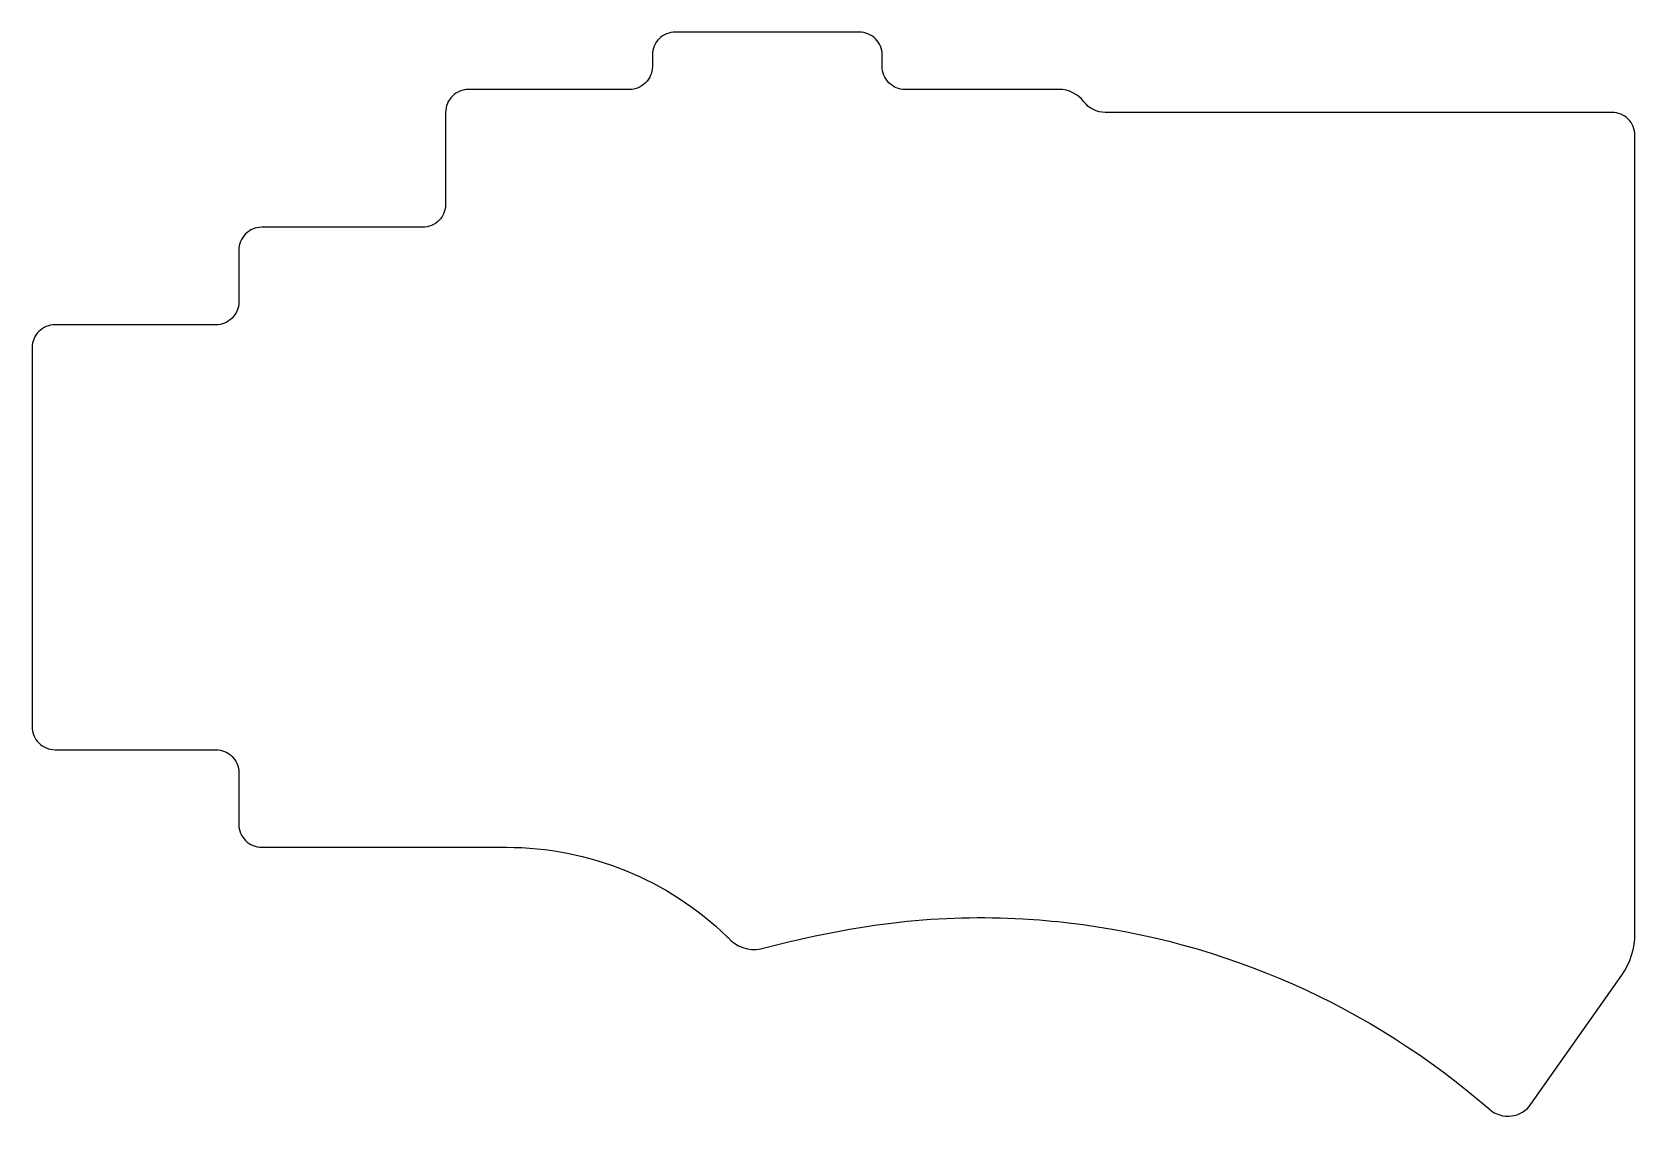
# Model space of a CAD drawing. Header units: millimetres. Extents: x 2 to 142, y 3 to 97.
import ezdxf

# ---------------------------------------------------------------- set-up
doc = ezdxf.new("R2010")
doc.units = ezdxf.units.MM
doc.layers.get('0').update_dxf_attribs({"linetype": 'CONTINUOUS'})

msp = doc.modelspace()

# ---------------------------------------------------------------- linework, layer by layer
at = {"color": 7}
for points in [[(74.168515, 97.124424), (58.168514, 97.124424)], [(56.168444, 95.124427), (56.168444, 94.124427)], [(76.168515, 94.124424), (76.168515, 95.124424)], [(54.168444, 92.124426), (40.168443, 92.124426)], [(91.555986, 92.124423), (78.168515, 92.124423)], [(93.738027, 91.035239), (93.720527, 91.058029)], [(38.168443, 90.124426), (38.168443, 82.124426)], [(139.69975, 90.124426), (95.586777, 90.124426)], [(141.69975, 18.634199), (141.69975, 88.124426)], [(36.168443, 80.124426), (22.168446, 80.124426)], [(20.168445, 78.124425), (20.168445, 73.624425)], [(18.168445, 71.624425), (4.168444, 71.624425)], [(2.168444, 69.624425), (2.168444, 36.624421)], [(4.168444, 34.62442), (18.168445, 34.62442)], [(20.168445, 32.62442), (20.168445, 28.12442)], [(22.168446, 26.12442), (43.476603, 26.12442)], [(62.671474, 18.334419), (62.751674, 18.256519)], [(132.649689, 3.745268), (140.55046, 14.997399)], [(129.011939, 3.326458), (129.035439, 3.305958)]]:
    msp.add_lwpolyline(points, dxfattribs=at)
msp.add_lwpolyline([(56.168514, 95.124424)], close=True, dxfattribs=at)
for points in [[(56.7543, 96.538637), (56.379228, 96.163564), (56.168514, 95.654857), (56.168514, 95.124424)], [(58.168514, 97.124424), (57.638081, 97.124424), (57.129373, 96.91371), (56.7543, 96.538637)], [(75.582729, 96.538637), (75.207656, 96.91371), (74.698948, 97.124424), (74.168515, 97.124424)], [(76.168515, 95.124424), (76.168515, 95.654857), (75.957802, 96.163564), (75.582729, 96.538637)], [(56.168444, 94.124427), (56.168444, 93.593994), (55.95773, 93.085286), (55.582657, 92.710213)], [(76.754302, 92.71021), (76.379229, 93.085283), (76.168515, 93.593991), (76.168515, 94.124424)], [(40.168443, 92.124426), (39.63801, 92.124426), (39.129302, 91.913713), (38.754229, 91.53864)], [(55.582657, 92.710213), (55.207585, 92.33514), (54.698877, 92.124426), (54.168444, 92.124426)], [(78.168515, 92.124423), (77.638082, 92.124423), (77.129375, 92.335137), (76.754302, 92.71021)], [(93.720527, 91.058029), (93.203792, 91.730375), (92.403962, 92.124423), (91.555986, 92.124423)], [(38.754229, 91.53864), (38.379156, 91.163567), (38.168443, 90.654859), (38.168443, 90.124426)], [(95.586777, 90.124426), (94.862514, 90.124425), (94.179373, 90.460984), (93.738027, 91.035239)], [(141.113963, 89.53864), (140.738891, 89.913713), (140.230183, 90.124426), (139.69975, 90.124426)], [(141.69975, 88.124426), (141.69975, 88.654859), (141.489036, 89.163567), (141.113963, 89.53864)], [(38.168443, 82.124426), (38.168443, 81.593993), (37.957729, 81.085285), (37.582656, 80.710212)], [(20.754232, 79.538639), (20.379159, 79.163566), (20.168445, 78.654858), (20.168445, 78.124425)], [(22.168446, 80.124426), (21.638013, 80.124426), (21.129305, 79.913712), (20.754232, 79.538639)], [(37.582656, 80.710212), (37.207583, 80.335139), (36.698876, 80.124426), (36.168443, 80.124426)], [(20.168445, 73.624425), (20.168445, 73.093992), (19.957732, 72.585284), (19.582659, 72.210211)], [(4.168444, 71.624425), (3.638011, 71.624425), (3.129303, 71.413711), (2.754231, 71.038638)], [(19.582659, 72.210211), (19.207586, 71.835139), (18.698878, 71.624425), (18.168445, 71.624425)], [(2.754231, 71.038638), (2.379158, 70.663566), (2.168444, 70.154858), (2.168444, 69.624425)], [(2.168444, 36.624421), (2.168444, 36.093988), (2.379158, 35.58528), (2.754231, 35.210207)], [(2.754231, 35.210207), (3.129303, 34.835134), (3.638011, 34.62442), (4.168444, 34.62442)], [(18.168445, 34.62442), (18.698878, 34.62442), (19.207586, 34.413707), (19.582659, 34.038634)], [(19.582659, 34.038634), (19.957732, 33.663561), (20.168445, 33.154853), (20.168445, 32.62442)], [(20.168445, 28.12442), (20.168445, 27.593987), (20.379159, 27.085279), (20.754232, 26.710206)], [(20.754232, 26.710206), (21.129305, 26.335134), (21.638013, 26.12442), (22.168446, 26.12442)], [(43.476603, 26.12442), (50.644805, 26.12442), (57.530624, 23.329896), (62.671474, 18.334419)], [(65.586415, 17.272889), (74.330655, 19.586779), (81.382536, 20.292029), (88.413786, 19.896999)], [(88.413786, 19.896999), (89.516576, 19.834999), (91.301206, 19.680269), (92.398196, 19.551479)], [(92.398196, 19.551479), (105.926527, 17.963219), (118.678978, 12.326719), (128.973439, 3.359958)], [(62.751674, 18.256519), (63.450296, 17.441772), (64.533288, 17.065983), (65.586415, 17.272889)], [(140.55046, 14.997399), (141.298424, 16.062638), (141.69975, 17.332591), (141.69975, 18.634199)], [(128.973439, 3.359958), (128.984039, 3.350958), (129.001239, 3.335658), (129.011939, 3.326458)], [(129.035439, 3.305958), (129.558863, 2.849916), (130.251197, 2.63736), (130.940349, 2.721127)], [(130.940349, 2.721127), (131.629501, 2.804893), (132.250756, 3.177114), (132.649689, 3.745268)]]:
    msp.add_open_spline(points, degree=3, dxfattribs=at)

doc.saveas('drawing.dxf')
